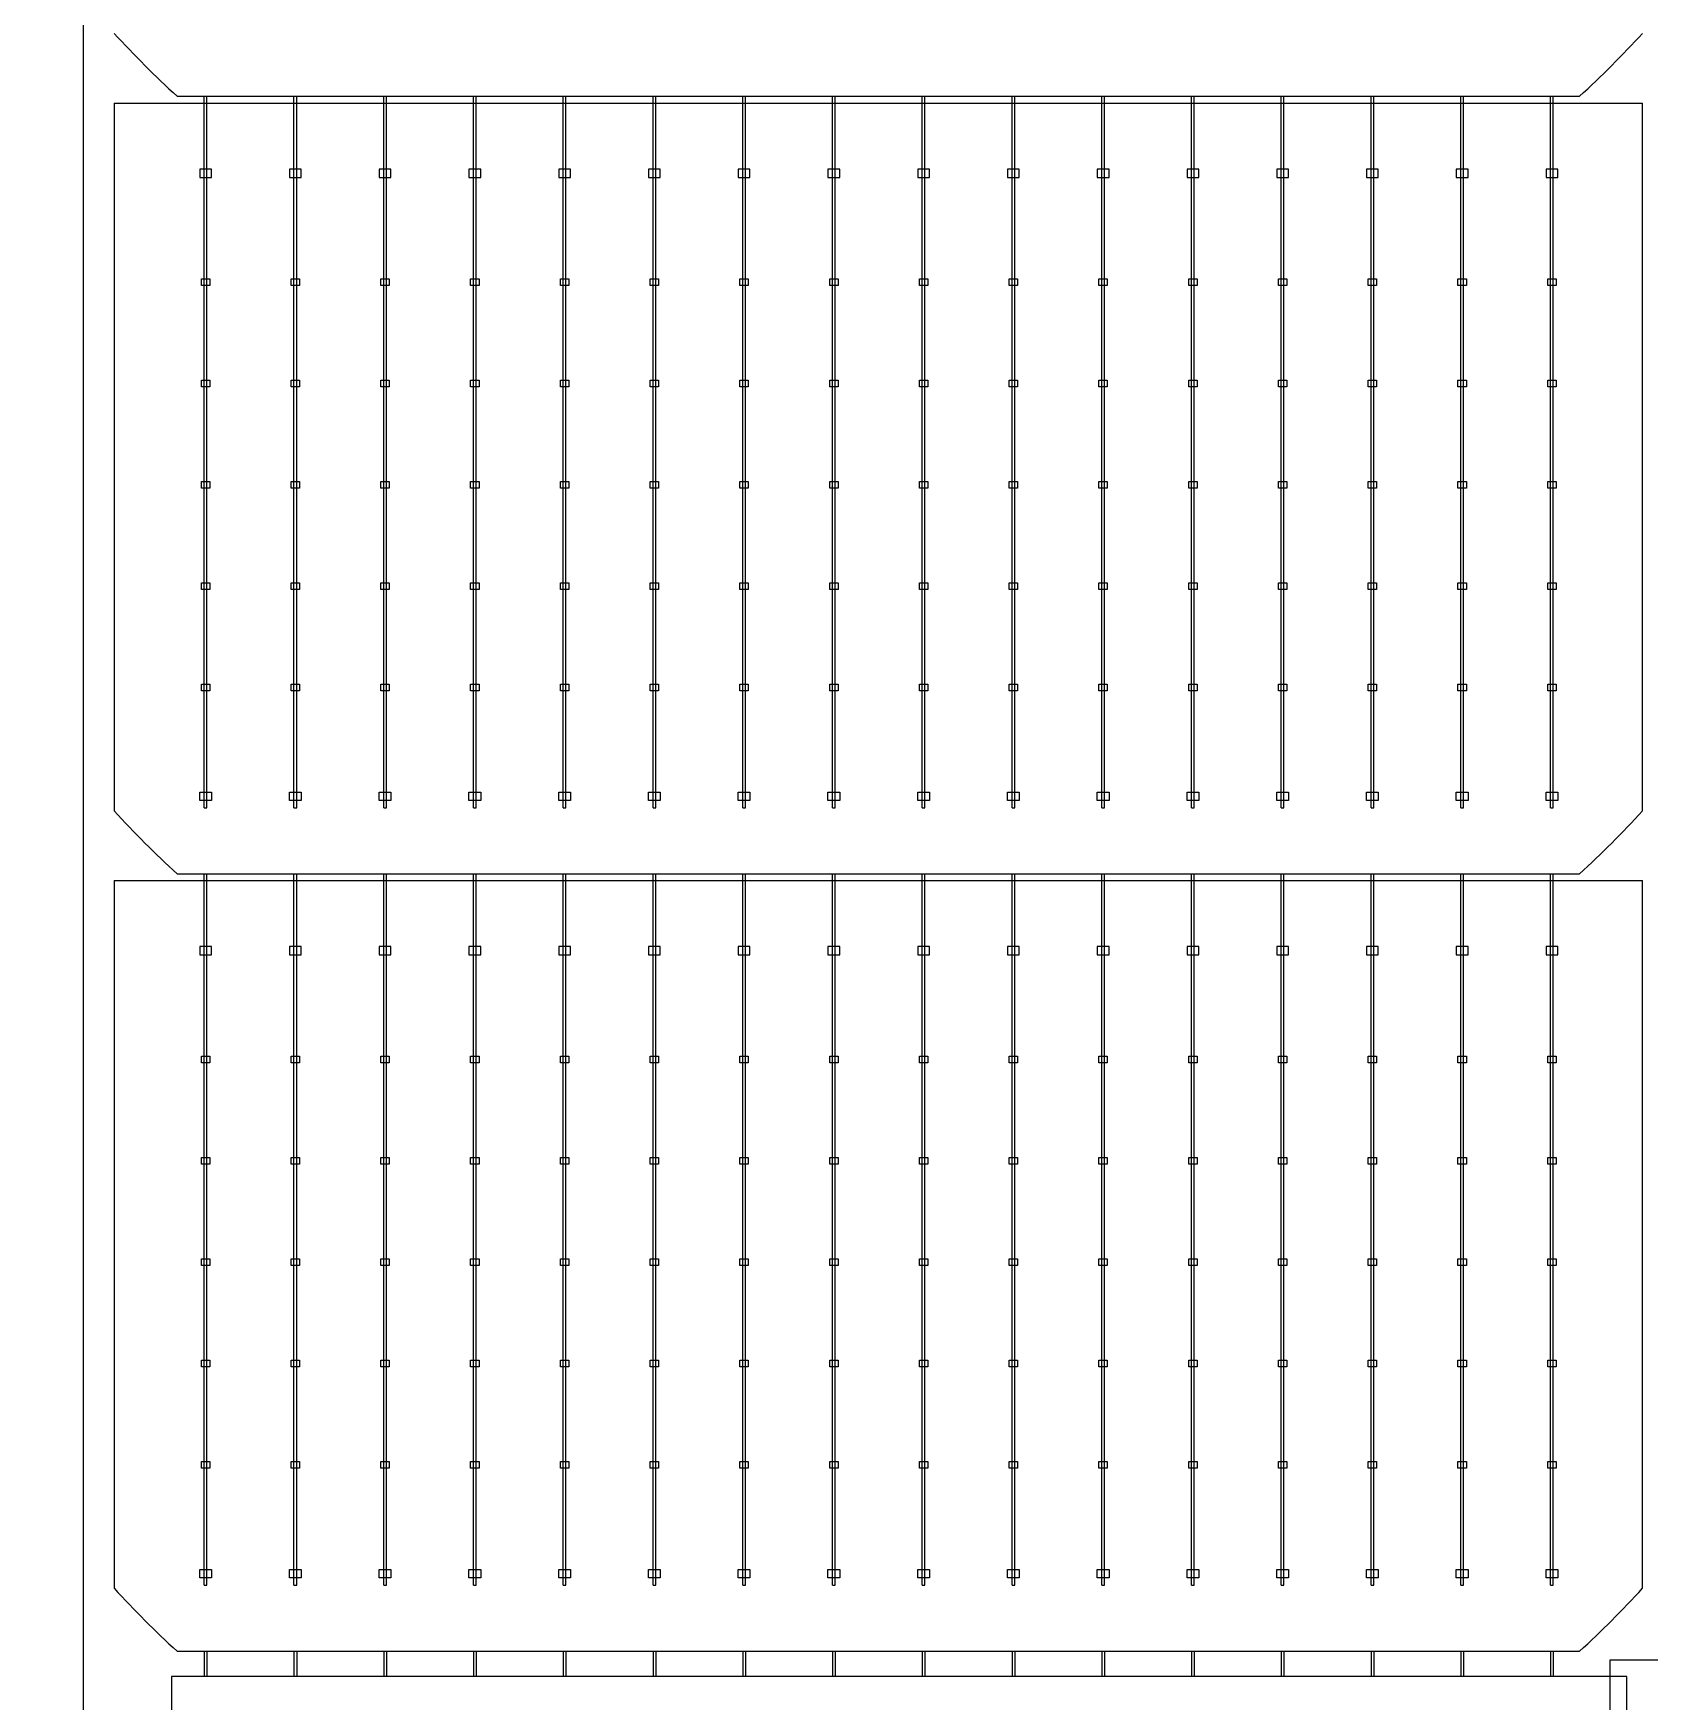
# Model space of a CAD drawing. Header units: millimetres. Extents: x 10297564 to 11610295, y -9287743 to -8409454.
# Drawn here: x 10666944 to 10668490, y -9198274 to -9196679 of the extents above; entities that cross this region are included whole.
import ezdxf

# ---------------------------------------------------------------- set-up
doc = ezdxf.new("R2010")
doc.units = ezdxf.units.MM
doc.header["$LTSCALE"] = 100
doc.layers.add('TEXTLINE', color=1, linetype='Continuous')

# ---------------------------------------------------------------- blocks, each defined once
blk = doc.blocks.new('635W')
for p, q in [((10686095.32, -10025208.66), (10686277.52, -10025208.66)), ((10686106.06, -10025292.66), (10686106.06, -10025207.86)), ((10686106.38, -10025292.66), (10686106.38, -10025207.86)), ((10686116.76, -10025292.66), (10686116.76, -10025207.86)), ((10686117.08, -10025292.66), (10686117.08, -10025207.86)), ((10686127.46, -10025292.66), (10686127.46, -10025207.86)), ((10686127.78, -10025292.66), (10686127.78, -10025207.86)), ((10686138.16, -10025292.66), (10686138.16, -10025207.86)), ((10686138.48, -10025292.66), (10686138.48, -10025207.86)), ((10686148.86, -10025292.66), (10686148.86, -10025207.86)), ((10686149.18, -10025292.66), (10686149.18, -10025207.86)), ((10686159.56, -10025292.66), (10686159.56, -10025207.86)), ((10686159.88, -10025292.66), (10686159.88, -10025207.86)), ((10686170.26, -10025292.66), (10686170.26, -10025207.86)), ((10686170.58, -10025292.66), (10686170.58, -10025207.86)), ((10686180.96, -10025292.66), (10686180.96, -10025207.86)), ((10686181.28, -10025292.66), (10686181.28, -10025207.86)), ((10686191.66, -10025292.66), (10686191.66, -10025207.86)), ((10686191.98, -10025292.66), (10686191.98, -10025207.86)), ((10686202.36, -10025292.66), (10686202.36, -10025207.86)), ((10686202.68, -10025292.66), (10686202.68, -10025207.86)), ((10686213.06, -10025292.66), (10686213.06, -10025207.86)), ((10686213.38, -10025292.66), (10686213.38, -10025207.86)), ((10686223.76, -10025292.66), (10686223.76, -10025207.86)), ((10686224.08, -10025292.66), (10686224.08, -10025207.86)), ((10686234.46, -10025292.66), (10686234.46, -10025207.86)), ((10686234.78, -10025292.66), (10686234.78, -10025207.86)), ((10686245.16, -10025292.66), (10686245.16, -10025207.86)), ((10686245.48, -10025292.66), (10686245.48, -10025207.86)), ((10686255.86, -10025292.66), (10686255.86, -10025207.86)), ((10686256.18, -10025292.66), (10686256.18, -10025207.86)), ((10686266.56, -10025292.66), (10686266.56, -10025207.86)), ((10686266.88, -10025292.66), (10686266.88, -10025207.86)), ((10686106.06, -10025385.34), (10686106.06, -10025300.53)), ((10686106.38, -10025385.34), (10686106.38, -10025300.53)), ((10686116.76, -10025385.34), (10686116.76, -10025300.53)), ((10686117.08, -10025385.34), (10686117.08, -10025300.53)), ((10686127.46, -10025385.34), (10686127.46, -10025300.53)), ((10686127.78, -10025385.34), (10686127.78, -10025300.53)), ((10686138.16, -10025385.34), (10686138.16, -10025300.53)), ((10686138.48, -10025385.34), (10686138.48, -10025300.53)), ((10686148.86, -10025385.34), (10686148.86, -10025300.53)), ((10686149.18, -10025385.34), (10686149.18, -10025300.53)), ((10686159.56, -10025385.34), (10686159.56, -10025300.53)), ((10686159.88, -10025385.34), (10686159.88, -10025300.53)), ((10686170.26, -10025385.34), (10686170.26, -10025300.53)), ((10686170.58, -10025385.34), (10686170.58, -10025300.53)), ((10686180.96, -10025385.34), (10686180.96, -10025300.53)), ((10686181.28, -10025385.34), (10686181.28, -10025300.53)), ((10686191.66, -10025385.34), (10686191.66, -10025300.53)), ((10686191.98, -10025385.34), (10686191.98, -10025300.53)), ((10686202.36, -10025385.34), (10686202.36, -10025300.53)), ((10686202.68, -10025385.34), (10686202.68, -10025300.53)), ((10686213.06, -10025385.34), (10686213.06, -10025300.53)), ((10686213.38, -10025385.34), (10686213.38, -10025300.53)), ((10686223.76, -10025385.34), (10686223.76, -10025300.53)), ((10686224.08, -10025385.34), (10686224.08, -10025300.53)), ((10686234.46, -10025385.34), (10686234.46, -10025300.53)), ((10686234.78, -10025385.34), (10686234.78, -10025300.53)), ((10686245.16, -10025385.34), (10686245.16, -10025300.53)), ((10686245.48, -10025385.34), (10686245.48, -10025300.53)), ((10686255.86, -10025385.34), (10686255.86, -10025300.53)), ((10686256.18, -10025385.34), (10686256.18, -10025300.53)), ((10686266.56, -10025385.34), (10686266.56, -10025300.53)), ((10686266.88, -10025385.34), (10686266.88, -10025300.53)), ((10686095.32, -10025301.34), (10686277.52, -10025301.34)), ((10686106.06, -10025393.21), (10686106.06, -10025396.21)), ((10686106.38, -10025393.21), (10686106.38, -10025396.21)), ((10686116.76, -10025393.21), (10686116.76, -10025396.21)), ((10686117.08, -10025393.21), (10686117.08, -10025396.21)), ((10686127.46, -10025393.21), (10686127.46, -10025396.21)), ((10686127.78, -10025393.21), (10686127.78, -10025396.21)), ((10686138.16, -10025393.21), (10686138.16, -10025396.21)), ((10686138.48, -10025393.21), (10686138.48, -10025396.21)), ((10686148.86, -10025393.21), (10686148.86, -10025396.21)), ((10686149.18, -10025393.21), (10686149.18, -10025396.21)), ((10686159.56, -10025393.21), (10686159.56, -10025396.21)), ((10686159.88, -10025393.21), (10686159.88, -10025396.21)), ((10686170.26, -10025393.21), (10686170.26, -10025396.21)), ((10686170.58, -10025393.21), (10686170.58, -10025396.21)), ((10686180.96, -10025393.21), (10686180.96, -10025396.21)), ((10686181.28, -10025393.21), (10686181.28, -10025396.21)), ((10686191.66, -10025393.21), (10686191.66, -10025396.21)), ((10686191.98, -10025393.21), (10686191.98, -10025396.21)), ((10686202.36, -10025393.21), (10686202.36, -10025396.21)), ((10686202.68, -10025393.21), (10686202.68, -10025396.21)), ((10686213.06, -10025393.21), (10686213.06, -10025396.21)), ((10686213.38, -10025393.21), (10686213.38, -10025396.21)), ((10686223.76, -10025393.21), (10686223.76, -10025396.21)), ((10686224.08, -10025393.21), (10686224.08, -10025396.21)), ((10686234.46, -10025393.21), (10686234.46, -10025396.21)), ((10686234.78, -10025393.21), (10686234.78, -10025396.21)), ((10686245.16, -10025393.21), (10686245.16, -10025396.21)), ((10686245.48, -10025393.21), (10686245.48, -10025396.21)), ((10686255.86, -10025393.21), (10686255.86, -10025396.21)), ((10686256.18, -10025393.21), (10686256.18, -10025396.21)), ((10686266.56, -10025393.21), (10686266.56, -10025396.21)), ((10686266.88, -10025393.21), (10686266.88, -10025396.21)), ((10686106.38, -10025396.21), (10686106.06, -10025396.21)), ((10686117.08, -10025396.21), (10686116.76, -10025396.21)), ((10686127.78, -10025396.21), (10686127.46, -10025396.21)), ((10686138.48, -10025396.21), (10686138.16, -10025396.21)), ((10686149.18, -10025396.21), (10686148.86, -10025396.21)), ((10686159.88, -10025396.21), (10686159.56, -10025396.21)), ((10686170.58, -10025396.21), (10686170.26, -10025396.21)), ((10686181.28, -10025396.21), (10686180.96, -10025396.21)), ((10686191.98, -10025396.21), (10686191.66, -10025396.21)), ((10686202.68, -10025396.21), (10686202.36, -10025396.21)), ((10686213.38, -10025396.21), (10686213.06, -10025396.21)), ((10686224.08, -10025396.21), (10686223.76, -10025396.21)), ((10686234.78, -10025396.21), (10686234.46, -10025396.21)), ((10686245.48, -10025396.21), (10686245.16, -10025396.21)), ((10686256.18, -10025396.21), (10686255.86, -10025396.21)), ((10686266.88, -10025396.21), (10686266.56, -10025396.21))]:
    blk.add_line(p, q)
for points in [[(10686091.67, -10024179.21), (10687200.67, -10024179.21), (10687200.67, -10026619.21), (10686091.67, -10026619.21)], [(10686106.92, -10025217.53), (10686106.92, -10025216.53), (10686105.52, -10025216.53), (10686105.52, -10025217.53)], [(10686117.62, -10025217.53), (10686117.62, -10025216.53), (10686116.22, -10025216.53), (10686116.22, -10025217.53)], [(10686128.32, -10025217.53), (10686128.32, -10025216.53), (10686126.92, -10025216.53), (10686126.92, -10025217.53)], [(10686139.02, -10025217.53), (10686139.02, -10025216.53), (10686137.62, -10025216.53), (10686137.62, -10025217.53)], [(10686149.72, -10025217.53), (10686149.72, -10025216.53), (10686148.32, -10025216.53), (10686148.32, -10025217.53)], [(10686160.42, -10025217.53), (10686160.42, -10025216.53), (10686159.02, -10025216.53), (10686159.02, -10025217.53)], [(10686171.12, -10025217.53), (10686171.12, -10025216.53), (10686169.72, -10025216.53), (10686169.72, -10025217.53)], [(10686181.82, -10025217.53), (10686181.82, -10025216.53), (10686180.42, -10025216.53), (10686180.42, -10025217.53)], [(10686192.52, -10025217.53), (10686192.52, -10025216.53), (10686191.12, -10025216.53), (10686191.12, -10025217.53)], [(10686203.22, -10025217.53), (10686203.22, -10025216.53), (10686201.82, -10025216.53), (10686201.82, -10025217.53)], [(10686213.92, -10025217.53), (10686213.92, -10025216.53), (10686212.52, -10025216.53), (10686212.52, -10025217.53)], [(10686224.62, -10025217.53), (10686224.62, -10025216.53), (10686223.22, -10025216.53), (10686223.22, -10025217.53)], [(10686235.32, -10025217.53), (10686235.32, -10025216.53), (10686233.92, -10025216.53), (10686233.92, -10025217.53)], [(10686246.02, -10025217.53), (10686246.02, -10025216.53), (10686244.62, -10025216.53), (10686244.62, -10025217.53)], [(10686256.72, -10025217.53), (10686256.72, -10025216.53), (10686255.32, -10025216.53), (10686255.32, -10025217.53)], [(10686267.42, -10025217.53), (10686267.42, -10025216.53), (10686266.02, -10025216.53), (10686266.02, -10025217.53)], [(10686105.72, -10025229.6), (10686106.72, -10025229.6), (10686106.72, -10025230.4), (10686105.72, -10025230.4)], [(10686116.42, -10025229.6), (10686117.42, -10025229.6), (10686117.42, -10025230.4), (10686116.42, -10025230.4)], [(10686127.12, -10025229.6), (10686128.12, -10025229.6), (10686128.12, -10025230.4), (10686127.12, -10025230.4)], [(10686137.82, -10025229.6), (10686138.82, -10025229.6), (10686138.82, -10025230.4), (10686137.82, -10025230.4)], [(10686148.52, -10025229.6), (10686149.52, -10025229.6), (10686149.52, -10025230.4), (10686148.52, -10025230.4)], [(10686159.22, -10025229.6), (10686160.22, -10025229.6), (10686160.22, -10025230.4), (10686159.22, -10025230.4)], [(10686169.92, -10025229.6), (10686170.92, -10025229.6), (10686170.92, -10025230.4), (10686169.92, -10025230.4)], [(10686180.62, -10025229.6), (10686181.62, -10025229.6), (10686181.62, -10025230.4), (10686180.62, -10025230.4)], [(10686191.32, -10025229.6), (10686192.32, -10025229.6), (10686192.32, -10025230.4), (10686191.32, -10025230.4)], [(10686202.02, -10025229.6), (10686203.02, -10025229.6), (10686203.02, -10025230.4), (10686202.02, -10025230.4)], [(10686212.72, -10025229.6), (10686213.72, -10025229.6), (10686213.72, -10025230.4), (10686212.72, -10025230.4)], [(10686223.42, -10025229.6), (10686224.42, -10025229.6), (10686224.42, -10025230.4), (10686223.42, -10025230.4)], [(10686234.12, -10025229.6), (10686235.12, -10025229.6), (10686235.12, -10025230.4), (10686234.12, -10025230.4)], [(10686244.82, -10025229.6), (10686245.82, -10025229.6), (10686245.82, -10025230.4), (10686244.82, -10025230.4)], [(10686255.52, -10025229.6), (10686256.52, -10025229.6), (10686256.52, -10025230.4), (10686255.52, -10025230.4)], [(10686266.22, -10025229.6), (10686267.22, -10025229.6), (10686267.22, -10025230.4), (10686266.22, -10025230.4)], [(10686105.72, -10025241.68), (10686106.72, -10025241.68), (10686106.72, -10025242.48), (10686105.72, -10025242.48)], [(10686116.42, -10025241.68), (10686117.42, -10025241.68), (10686117.42, -10025242.48), (10686116.42, -10025242.48)], [(10686127.12, -10025241.68), (10686128.12, -10025241.68), (10686128.12, -10025242.48), (10686127.12, -10025242.48)], [(10686137.82, -10025241.68), (10686138.82, -10025241.68), (10686138.82, -10025242.48), (10686137.82, -10025242.48)], [(10686148.52, -10025241.68), (10686149.52, -10025241.68), (10686149.52, -10025242.48), (10686148.52, -10025242.48)], [(10686159.22, -10025241.68), (10686160.22, -10025241.68), (10686160.22, -10025242.48), (10686159.22, -10025242.48)], [(10686169.92, -10025241.68), (10686170.92, -10025241.68), (10686170.92, -10025242.48), (10686169.92, -10025242.48)], [(10686180.62, -10025241.68), (10686181.62, -10025241.68), (10686181.62, -10025242.48), (10686180.62, -10025242.48)], [(10686191.32, -10025241.68), (10686192.32, -10025241.68), (10686192.32, -10025242.48), (10686191.32, -10025242.48)], [(10686202.02, -10025241.68), (10686203.02, -10025241.68), (10686203.02, -10025242.48), (10686202.02, -10025242.48)], [(10686212.72, -10025241.68), (10686213.72, -10025241.68), (10686213.72, -10025242.48), (10686212.72, -10025242.48)], [(10686223.42, -10025241.68), (10686224.42, -10025241.68), (10686224.42, -10025242.48), (10686223.42, -10025242.48)], [(10686234.12, -10025241.68), (10686235.12, -10025241.68), (10686235.12, -10025242.48), (10686234.12, -10025242.48)], [(10686244.82, -10025241.68), (10686245.82, -10025241.68), (10686245.82, -10025242.48), (10686244.82, -10025242.48)], [(10686255.52, -10025241.68), (10686256.52, -10025241.68), (10686256.52, -10025242.48), (10686255.52, -10025242.48)], [(10686266.22, -10025241.68), (10686267.22, -10025241.68), (10686267.22, -10025242.48), (10686266.22, -10025242.48)], [(10686105.72, -10025253.76), (10686106.72, -10025253.76), (10686106.72, -10025254.56), (10686105.72, -10025254.56)], [(10686116.42, -10025253.76), (10686117.42, -10025253.76), (10686117.42, -10025254.56), (10686116.42, -10025254.56)], [(10686127.12, -10025253.76), (10686128.12, -10025253.76), (10686128.12, -10025254.56), (10686127.12, -10025254.56)], [(10686137.82, -10025253.76), (10686138.82, -10025253.76), (10686138.82, -10025254.56), (10686137.82, -10025254.56)], [(10686148.52, -10025253.76), (10686149.52, -10025253.76), (10686149.52, -10025254.56), (10686148.52, -10025254.56)], [(10686159.22, -10025253.76), (10686160.22, -10025253.76), (10686160.22, -10025254.56), (10686159.22, -10025254.56)], [(10686169.92, -10025253.76), (10686170.92, -10025253.76), (10686170.92, -10025254.56), (10686169.92, -10025254.56)], [(10686180.62, -10025253.76), (10686181.62, -10025253.76), (10686181.62, -10025254.56), (10686180.62, -10025254.56)], [(10686191.32, -10025253.76), (10686192.32, -10025253.76), (10686192.32, -10025254.56), (10686191.32, -10025254.56)], [(10686202.02, -10025253.76), (10686203.02, -10025253.76), (10686203.02, -10025254.56), (10686202.02, -10025254.56)], [(10686212.72, -10025253.76), (10686213.72, -10025253.76), (10686213.72, -10025254.56), (10686212.72, -10025254.56)], [(10686223.42, -10025253.76), (10686224.42, -10025253.76), (10686224.42, -10025254.56), (10686223.42, -10025254.56)], [(10686234.12, -10025253.76), (10686235.12, -10025253.76), (10686235.12, -10025254.56), (10686234.12, -10025254.56)], [(10686244.82, -10025253.76), (10686245.82, -10025253.76), (10686245.82, -10025254.56), (10686244.82, -10025254.56)], [(10686255.52, -10025253.76), (10686256.52, -10025253.76), (10686256.52, -10025254.56), (10686255.52, -10025254.56)], [(10686266.22, -10025253.76), (10686267.22, -10025253.76), (10686267.22, -10025254.56), (10686266.22, -10025254.56)], [(10686105.72, -10025265.84), (10686106.72, -10025265.84), (10686106.72, -10025266.64), (10686105.72, -10025266.64)], [(10686116.42, -10025265.84), (10686117.42, -10025265.84), (10686117.42, -10025266.64), (10686116.42, -10025266.64)], [(10686127.12, -10025265.84), (10686128.12, -10025265.84), (10686128.12, -10025266.64), (10686127.12, -10025266.64)], [(10686137.82, -10025265.84), (10686138.82, -10025265.84), (10686138.82, -10025266.64), (10686137.82, -10025266.64)], [(10686148.52, -10025265.84), (10686149.52, -10025265.84), (10686149.52, -10025266.64), (10686148.52, -10025266.64)], [(10686159.22, -10025265.84), (10686160.22, -10025265.84), (10686160.22, -10025266.64), (10686159.22, -10025266.64)], [(10686169.92, -10025265.84), (10686170.92, -10025265.84), (10686170.92, -10025266.64), (10686169.92, -10025266.64)], [(10686180.62, -10025265.84), (10686181.62, -10025265.84), (10686181.62, -10025266.64), (10686180.62, -10025266.64)], [(10686191.32, -10025265.84), (10686192.32, -10025265.84), (10686192.32, -10025266.64), (10686191.32, -10025266.64)], [(10686202.02, -10025265.84), (10686203.02, -10025265.84), (10686203.02, -10025266.64), (10686202.02, -10025266.64)], [(10686212.72, -10025265.84), (10686213.72, -10025265.84), (10686213.72, -10025266.64), (10686212.72, -10025266.64)], [(10686223.42, -10025265.84), (10686224.42, -10025265.84), (10686224.42, -10025266.64), (10686223.42, -10025266.64)], [(10686234.12, -10025265.84), (10686235.12, -10025265.84), (10686235.12, -10025266.64), (10686234.12, -10025266.64)], [(10686244.82, -10025265.84), (10686245.82, -10025265.84), (10686245.82, -10025266.64), (10686244.82, -10025266.64)], [(10686255.52, -10025265.84), (10686256.52, -10025265.84), (10686256.52, -10025266.64), (10686255.52, -10025266.64)], [(10686266.22, -10025265.84), (10686267.22, -10025265.84), (10686267.22, -10025266.64), (10686266.22, -10025266.64)], [(10686105.72, -10025277.92), (10686106.72, -10025277.92), (10686106.72, -10025278.72), (10686105.72, -10025278.72)], [(10686116.42, -10025277.92), (10686117.42, -10025277.92), (10686117.42, -10025278.72), (10686116.42, -10025278.72)], [(10686127.12, -10025277.92), (10686128.12, -10025277.92), (10686128.12, -10025278.72), (10686127.12, -10025278.72)], [(10686137.82, -10025277.92), (10686138.82, -10025277.92), (10686138.82, -10025278.72), (10686137.82, -10025278.72)], [(10686148.52, -10025277.92), (10686149.52, -10025277.92), (10686149.52, -10025278.72), (10686148.52, -10025278.72)], [(10686159.22, -10025277.92), (10686160.22, -10025277.92), (10686160.22, -10025278.72), (10686159.22, -10025278.72)], [(10686169.92, -10025277.92), (10686170.92, -10025277.92), (10686170.92, -10025278.72), (10686169.92, -10025278.72)], [(10686180.62, -10025277.92), (10686181.62, -10025277.92), (10686181.62, -10025278.72), (10686180.62, -10025278.72)], [(10686191.32, -10025277.92), (10686192.32, -10025277.92), (10686192.32, -10025278.72), (10686191.32, -10025278.72)], [(10686202.02, -10025277.92), (10686203.02, -10025277.92), (10686203.02, -10025278.72), (10686202.02, -10025278.72)], [(10686212.72, -10025277.92), (10686213.72, -10025277.92), (10686213.72, -10025278.72), (10686212.72, -10025278.72)], [(10686223.42, -10025277.92), (10686224.42, -10025277.92), (10686224.42, -10025278.72), (10686223.42, -10025278.72)], [(10686234.12, -10025277.92), (10686235.12, -10025277.92), (10686235.12, -10025278.72), (10686234.12, -10025278.72)], [(10686244.82, -10025277.92), (10686245.82, -10025277.92), (10686245.82, -10025278.72), (10686244.82, -10025278.72)], [(10686255.52, -10025277.92), (10686256.52, -10025277.92), (10686256.52, -10025278.72), (10686255.52, -10025278.72)], [(10686266.22, -10025277.92), (10686267.22, -10025277.92), (10686267.22, -10025278.72), (10686266.22, -10025278.72)], [(10686106.92, -10025290.79), (10686106.92, -10025291.79), (10686105.52, -10025291.79), (10686105.52, -10025290.79)], [(10686117.62, -10025290.79), (10686117.62, -10025291.79), (10686116.22, -10025291.79), (10686116.22, -10025290.79)], [(10686128.32, -10025290.79), (10686128.32, -10025291.79), (10686126.92, -10025291.79), (10686126.92, -10025290.79)], [(10686139.02, -10025290.79), (10686139.02, -10025291.79), (10686137.62, -10025291.79), (10686137.62, -10025290.79)], [(10686149.72, -10025290.79), (10686149.72, -10025291.79), (10686148.32, -10025291.79), (10686148.32, -10025290.79)], [(10686160.42, -10025290.79), (10686160.42, -10025291.79), (10686159.02, -10025291.79), (10686159.02, -10025290.79)], [(10686171.12, -10025290.79), (10686171.12, -10025291.79), (10686169.72, -10025291.79), (10686169.72, -10025290.79)], [(10686181.82, -10025290.79), (10686181.82, -10025291.79), (10686180.42, -10025291.79), (10686180.42, -10025290.79)], [(10686192.52, -10025290.79), (10686192.52, -10025291.79), (10686191.12, -10025291.79), (10686191.12, -10025290.79)], [(10686203.22, -10025290.79), (10686203.22, -10025291.79), (10686201.82, -10025291.79), (10686201.82, -10025290.79)], [(10686213.92, -10025290.79), (10686213.92, -10025291.79), (10686212.52, -10025291.79), (10686212.52, -10025290.79)], [(10686224.62, -10025290.79), (10686224.62, -10025291.79), (10686223.22, -10025291.79), (10686223.22, -10025290.79)], [(10686235.32, -10025290.79), (10686235.32, -10025291.79), (10686233.92, -10025291.79), (10686233.92, -10025290.79)], [(10686246.02, -10025290.79), (10686246.02, -10025291.79), (10686244.62, -10025291.79), (10686244.62, -10025290.79)], [(10686256.72, -10025290.79), (10686256.72, -10025291.79), (10686255.32, -10025291.79), (10686255.32, -10025290.79)], [(10686267.42, -10025290.79), (10686267.42, -10025291.79), (10686266.02, -10025291.79), (10686266.02, -10025290.79)], [(10686106.92, -10025310.21), (10686106.92, -10025309.21), (10686105.52, -10025309.21), (10686105.52, -10025310.21)], [(10686117.62, -10025310.21), (10686117.62, -10025309.21), (10686116.22, -10025309.21), (10686116.22, -10025310.21)], [(10686128.32, -10025310.21), (10686128.32, -10025309.21), (10686126.92, -10025309.21), (10686126.92, -10025310.21)], [(10686139.02, -10025310.21), (10686139.02, -10025309.21), (10686137.62, -10025309.21), (10686137.62, -10025310.21)], [(10686149.72, -10025310.21), (10686149.72, -10025309.21), (10686148.32, -10025309.21), (10686148.32, -10025310.21)], [(10686160.42, -10025310.21), (10686160.42, -10025309.21), (10686159.02, -10025309.21), (10686159.02, -10025310.21)], [(10686171.12, -10025310.21), (10686171.12, -10025309.21), (10686169.72, -10025309.21), (10686169.72, -10025310.21)], [(10686181.82, -10025310.21), (10686181.82, -10025309.21), (10686180.42, -10025309.21), (10686180.42, -10025310.21)], [(10686192.52, -10025310.21), (10686192.52, -10025309.21), (10686191.12, -10025309.21), (10686191.12, -10025310.21)], [(10686203.22, -10025310.21), (10686203.22, -10025309.21), (10686201.82, -10025309.21), (10686201.82, -10025310.21)], [(10686213.92, -10025310.21), (10686213.92, -10025309.21), (10686212.52, -10025309.21), (10686212.52, -10025310.21)], [(10686224.62, -10025310.21), (10686224.62, -10025309.21), (10686223.22, -10025309.21), (10686223.22, -10025310.21)], [(10686235.32, -10025310.21), (10686235.32, -10025309.21), (10686233.92, -10025309.21), (10686233.92, -10025310.21)], [(10686246.02, -10025310.21), (10686246.02, -10025309.21), (10686244.62, -10025309.21), (10686244.62, -10025310.21)], [(10686256.72, -10025310.21), (10686256.72, -10025309.21), (10686255.32, -10025309.21), (10686255.32, -10025310.21)], [(10686267.42, -10025310.21), (10686267.42, -10025309.21), (10686266.02, -10025309.21), (10686266.02, -10025310.21)], [(10686105.72, -10025322.28), (10686106.72, -10025322.28), (10686106.72, -10025323.08), (10686105.72, -10025323.08)], [(10686116.42, -10025322.28), (10686117.42, -10025322.28), (10686117.42, -10025323.08), (10686116.42, -10025323.08)], [(10686127.12, -10025322.28), (10686128.12, -10025322.28), (10686128.12, -10025323.08), (10686127.12, -10025323.08)], [(10686137.82, -10025322.28), (10686138.82, -10025322.28), (10686138.82, -10025323.08), (10686137.82, -10025323.08)], [(10686148.52, -10025322.28), (10686149.52, -10025322.28), (10686149.52, -10025323.08), (10686148.52, -10025323.08)], [(10686159.22, -10025322.28), (10686160.22, -10025322.28), (10686160.22, -10025323.08), (10686159.22, -10025323.08)], [(10686169.92, -10025322.28), (10686170.92, -10025322.28), (10686170.92, -10025323.08), (10686169.92, -10025323.08)], [(10686180.62, -10025322.28), (10686181.62, -10025322.28), (10686181.62, -10025323.08), (10686180.62, -10025323.08)], [(10686191.32, -10025322.28), (10686192.32, -10025322.28), (10686192.32, -10025323.08), (10686191.32, -10025323.08)], [(10686202.02, -10025322.28), (10686203.02, -10025322.28), (10686203.02, -10025323.08), (10686202.02, -10025323.08)], [(10686212.72, -10025322.28), (10686213.72, -10025322.28), (10686213.72, -10025323.08), (10686212.72, -10025323.08)], [(10686223.42, -10025322.28), (10686224.42, -10025322.28), (10686224.42, -10025323.08), (10686223.42, -10025323.08)], [(10686234.12, -10025322.28), (10686235.12, -10025322.28), (10686235.12, -10025323.08), (10686234.12, -10025323.08)], [(10686244.82, -10025322.28), (10686245.82, -10025322.28), (10686245.82, -10025323.08), (10686244.82, -10025323.08)], [(10686255.52, -10025322.28), (10686256.52, -10025322.28), (10686256.52, -10025323.08), (10686255.52, -10025323.08)], [(10686266.22, -10025322.28), (10686267.22, -10025322.28), (10686267.22, -10025323.08), (10686266.22, -10025323.08)], [(10686105.72, -10025334.36), (10686106.72, -10025334.36), (10686106.72, -10025335.16), (10686105.72, -10025335.16)], [(10686116.42, -10025334.36), (10686117.42, -10025334.36), (10686117.42, -10025335.16), (10686116.42, -10025335.16)], [(10686127.12, -10025334.36), (10686128.12, -10025334.36), (10686128.12, -10025335.16), (10686127.12, -10025335.16)], [(10686137.82, -10025334.36), (10686138.82, -10025334.36), (10686138.82, -10025335.16), (10686137.82, -10025335.16)], [(10686148.52, -10025334.36), (10686149.52, -10025334.36), (10686149.52, -10025335.16), (10686148.52, -10025335.16)], [(10686159.22, -10025334.36), (10686160.22, -10025334.36), (10686160.22, -10025335.16), (10686159.22, -10025335.16)], [(10686169.92, -10025334.36), (10686170.92, -10025334.36), (10686170.92, -10025335.16), (10686169.92, -10025335.16)], [(10686180.62, -10025334.36), (10686181.62, -10025334.36), (10686181.62, -10025335.16), (10686180.62, -10025335.16)], [(10686191.32, -10025334.36), (10686192.32, -10025334.36), (10686192.32, -10025335.16), (10686191.32, -10025335.16)], [(10686202.02, -10025334.36), (10686203.02, -10025334.36), (10686203.02, -10025335.16), (10686202.02, -10025335.16)], [(10686212.72, -10025334.36), (10686213.72, -10025334.36), (10686213.72, -10025335.16), (10686212.72, -10025335.16)], [(10686223.42, -10025334.36), (10686224.42, -10025334.36), (10686224.42, -10025335.16), (10686223.42, -10025335.16)], [(10686234.12, -10025334.36), (10686235.12, -10025334.36), (10686235.12, -10025335.16), (10686234.12, -10025335.16)], [(10686244.82, -10025334.36), (10686245.82, -10025334.36), (10686245.82, -10025335.16), (10686244.82, -10025335.16)], [(10686255.52, -10025334.36), (10686256.52, -10025334.36), (10686256.52, -10025335.16), (10686255.52, -10025335.16)], [(10686266.22, -10025334.36), (10686267.22, -10025334.36), (10686267.22, -10025335.16), (10686266.22, -10025335.16)], [(10686105.72, -10025346.44), (10686106.72, -10025346.44), (10686106.72, -10025347.24), (10686105.72, -10025347.24)], [(10686116.42, -10025346.44), (10686117.42, -10025346.44), (10686117.42, -10025347.24), (10686116.42, -10025347.24)], [(10686127.12, -10025346.44), (10686128.12, -10025346.44), (10686128.12, -10025347.24), (10686127.12, -10025347.24)], [(10686137.82, -10025346.44), (10686138.82, -10025346.44), (10686138.82, -10025347.24), (10686137.82, -10025347.24)], [(10686148.52, -10025346.44), (10686149.52, -10025346.44), (10686149.52, -10025347.24), (10686148.52, -10025347.24)], [(10686159.22, -10025346.44), (10686160.22, -10025346.44), (10686160.22, -10025347.24), (10686159.22, -10025347.24)], [(10686169.92, -10025346.44), (10686170.92, -10025346.44), (10686170.92, -10025347.24), (10686169.92, -10025347.24)], [(10686180.62, -10025346.44), (10686181.62, -10025346.44), (10686181.62, -10025347.24), (10686180.62, -10025347.24)], [(10686191.32, -10025346.44), (10686192.32, -10025346.44), (10686192.32, -10025347.24), (10686191.32, -10025347.24)], [(10686202.02, -10025346.44), (10686203.02, -10025346.44), (10686203.02, -10025347.24), (10686202.02, -10025347.24)], [(10686212.72, -10025346.44), (10686213.72, -10025346.44), (10686213.72, -10025347.24), (10686212.72, -10025347.24)], [(10686223.42, -10025346.44), (10686224.42, -10025346.44), (10686224.42, -10025347.24), (10686223.42, -10025347.24)], [(10686234.12, -10025346.44), (10686235.12, -10025346.44), (10686235.12, -10025347.24), (10686234.12, -10025347.24)], [(10686244.82, -10025346.44), (10686245.82, -10025346.44), (10686245.82, -10025347.24), (10686244.82, -10025347.24)], [(10686255.52, -10025346.44), (10686256.52, -10025346.44), (10686256.52, -10025347.24), (10686255.52, -10025347.24)], [(10686266.22, -10025346.44), (10686267.22, -10025346.44), (10686267.22, -10025347.24), (10686266.22, -10025347.24)], [(10686105.72, -10025358.52), (10686106.72, -10025358.52), (10686106.72, -10025359.32), (10686105.72, -10025359.32)], [(10686116.42, -10025358.52), (10686117.42, -10025358.52), (10686117.42, -10025359.32), (10686116.42, -10025359.32)], [(10686127.12, -10025358.52), (10686128.12, -10025358.52), (10686128.12, -10025359.32), (10686127.12, -10025359.32)], [(10686137.82, -10025358.52), (10686138.82, -10025358.52), (10686138.82, -10025359.32), (10686137.82, -10025359.32)], [(10686148.52, -10025358.52), (10686149.52, -10025358.52), (10686149.52, -10025359.32), (10686148.52, -10025359.32)], [(10686159.22, -10025358.52), (10686160.22, -10025358.52), (10686160.22, -10025359.32), (10686159.22, -10025359.32)], [(10686169.92, -10025358.52), (10686170.92, -10025358.52), (10686170.92, -10025359.32), (10686169.92, -10025359.32)], [(10686180.62, -10025358.52), (10686181.62, -10025358.52), (10686181.62, -10025359.32), (10686180.62, -10025359.32)], [(10686191.32, -10025358.52), (10686192.32, -10025358.52), (10686192.32, -10025359.32), (10686191.32, -10025359.32)], [(10686202.02, -10025358.52), (10686203.02, -10025358.52), (10686203.02, -10025359.32), (10686202.02, -10025359.32)], [(10686212.72, -10025358.52), (10686213.72, -10025358.52), (10686213.72, -10025359.32), (10686212.72, -10025359.32)], [(10686223.42, -10025358.52), (10686224.42, -10025358.52), (10686224.42, -10025359.32), (10686223.42, -10025359.32)], [(10686234.12, -10025358.52), (10686235.12, -10025358.52), (10686235.12, -10025359.32), (10686234.12, -10025359.32)], [(10686244.82, -10025358.52), (10686245.82, -10025358.52), (10686245.82, -10025359.32), (10686244.82, -10025359.32)], [(10686255.52, -10025358.52), (10686256.52, -10025358.52), (10686256.52, -10025359.32), (10686255.52, -10025359.32)], [(10686266.22, -10025358.52), (10686267.22, -10025358.52), (10686267.22, -10025359.32), (10686266.22, -10025359.32)], [(10686105.72, -10025370.6), (10686106.72, -10025370.6), (10686106.72, -10025371.4), (10686105.72, -10025371.4)], [(10686116.42, -10025370.6), (10686117.42, -10025370.6), (10686117.42, -10025371.4), (10686116.42, -10025371.4)], [(10686127.12, -10025370.6), (10686128.12, -10025370.6), (10686128.12, -10025371.4), (10686127.12, -10025371.4)], [(10686137.82, -10025370.6), (10686138.82, -10025370.6), (10686138.82, -10025371.4), (10686137.82, -10025371.4)], [(10686148.52, -10025370.6), (10686149.52, -10025370.6), (10686149.52, -10025371.4), (10686148.52, -10025371.4)], [(10686159.22, -10025370.6), (10686160.22, -10025370.6), (10686160.22, -10025371.4), (10686159.22, -10025371.4)], [(10686169.92, -10025370.6), (10686170.92, -10025370.6), (10686170.92, -10025371.4), (10686169.92, -10025371.4)], [(10686180.62, -10025370.6), (10686181.62, -10025370.6), (10686181.62, -10025371.4), (10686180.62, -10025371.4)], [(10686191.32, -10025370.6), (10686192.32, -10025370.6), (10686192.32, -10025371.4), (10686191.32, -10025371.4)], [(10686202.02, -10025370.6), (10686203.02, -10025370.6), (10686203.02, -10025371.4), (10686202.02, -10025371.4)], [(10686212.72, -10025370.6), (10686213.72, -10025370.6), (10686213.72, -10025371.4), (10686212.72, -10025371.4)], [(10686223.42, -10025370.6), (10686224.42, -10025370.6), (10686224.42, -10025371.4), (10686223.42, -10025371.4)], [(10686234.12, -10025370.6), (10686235.12, -10025370.6), (10686235.12, -10025371.4), (10686234.12, -10025371.4)], [(10686244.82, -10025370.6), (10686245.82, -10025370.6), (10686245.82, -10025371.4), (10686244.82, -10025371.4)], [(10686255.52, -10025370.6), (10686256.52, -10025370.6), (10686256.52, -10025371.4), (10686255.52, -10025371.4)], [(10686266.22, -10025370.6), (10686267.22, -10025370.6), (10686267.22, -10025371.4), (10686266.22, -10025371.4)], [(10686106.92, -10025383.47), (10686106.92, -10025384.47), (10686105.52, -10025384.47), (10686105.52, -10025383.47)], [(10686117.62, -10025383.47), (10686117.62, -10025384.47), (10686116.22, -10025384.47), (10686116.22, -10025383.47)], [(10686128.32, -10025383.47), (10686128.32, -10025384.47), (10686126.92, -10025384.47), (10686126.92, -10025383.47)], [(10686139.02, -10025383.47), (10686139.02, -10025384.47), (10686137.62, -10025384.47), (10686137.62, -10025383.47)], [(10686149.72, -10025383.47), (10686149.72, -10025384.47), (10686148.32, -10025384.47), (10686148.32, -10025383.47)], [(10686160.42, -10025383.47), (10686160.42, -10025384.47), (10686159.02, -10025384.47), (10686159.02, -10025383.47)], [(10686171.12, -10025383.47), (10686171.12, -10025384.47), (10686169.72, -10025384.47), (10686169.72, -10025383.47)], [(10686181.82, -10025383.47), (10686181.82, -10025384.47), (10686180.42, -10025384.47), (10686180.42, -10025383.47)], [(10686192.52, -10025383.47), (10686192.52, -10025384.47), (10686191.12, -10025384.47), (10686191.12, -10025383.47)], [(10686203.22, -10025383.47), (10686203.22, -10025384.47), (10686201.82, -10025384.47), (10686201.82, -10025383.47)], [(10686213.92, -10025383.47), (10686213.92, -10025384.47), (10686212.52, -10025384.47), (10686212.52, -10025383.47)], [(10686224.62, -10025383.47), (10686224.62, -10025384.47), (10686223.22, -10025384.47), (10686223.22, -10025383.47)], [(10686235.32, -10025383.47), (10686235.32, -10025384.47), (10686233.92, -10025384.47), (10686233.92, -10025383.47)], [(10686246.02, -10025383.47), (10686246.02, -10025384.47), (10686244.62, -10025384.47), (10686244.62, -10025383.47)], [(10686256.72, -10025383.47), (10686256.72, -10025384.47), (10686255.32, -10025384.47), (10686255.32, -10025383.47)], [(10686267.42, -10025383.47), (10686267.42, -10025384.47), (10686266.02, -10025384.47), (10686266.02, -10025383.47)], [(10686282.67, -10025404.21), (10686273.67, -10025404.21), (10686273.67, -10025394.21), (10686282.67, -10025394.21)], [(10686275.67, -10025396.21), (10686102.17, -10025396.21), (10686102.17, -10025402.21), (10686275.67, -10025402.21)]]:
    blk.add_lwpolyline(points, close=True)
for points in [[(10686095.32, -10025208.66), (10686095.32, -10025293.03)], [(10686102.83, -10025207.86), (10686270.02, -10025207.86)], [(10686277.52, -10025293.03), (10686277.52, -10025208.66)], [(10686106.06, -10025292.66), (10686106.38, -10025292.66)], [(10686116.76, -10025292.66), (10686117.08, -10025292.66)], [(10686127.46, -10025292.66), (10686127.78, -10025292.66)], [(10686138.16, -10025292.66), (10686138.48, -10025292.66)], [(10686148.86, -10025292.66), (10686149.18, -10025292.66)], [(10686159.56, -10025292.66), (10686159.88, -10025292.66)], [(10686170.26, -10025292.66), (10686170.58, -10025292.66)], [(10686180.96, -10025292.66), (10686181.28, -10025292.66)], [(10686191.66, -10025292.66), (10686191.98, -10025292.66)], [(10686202.36, -10025292.66), (10686202.68, -10025292.66)], [(10686213.06, -10025292.66), (10686213.38, -10025292.66)], [(10686223.76, -10025292.66), (10686224.08, -10025292.66)], [(10686234.46, -10025292.66), (10686234.78, -10025292.66)], [(10686245.16, -10025292.66), (10686245.48, -10025292.66)], [(10686255.86, -10025292.66), (10686256.18, -10025292.66)], [(10686266.56, -10025292.66), (10686266.88, -10025292.66)], [(10686102.83, -10025300.54), (10686270.02, -10025300.54)], [(10686095.32, -10025301.34), (10686095.32, -10025385.71)], [(10686277.52, -10025385.71), (10686277.52, -10025301.34)], [(10686106.06, -10025385.34), (10686106.38, -10025385.34)], [(10686116.76, -10025385.34), (10686117.08, -10025385.34)], [(10686127.46, -10025385.34), (10686127.78, -10025385.34)], [(10686138.16, -10025385.34), (10686138.48, -10025385.34)], [(10686148.86, -10025385.34), (10686149.18, -10025385.34)], [(10686159.56, -10025385.34), (10686159.88, -10025385.34)], [(10686170.26, -10025385.34), (10686170.58, -10025385.34)], [(10686180.96, -10025385.34), (10686181.28, -10025385.34)], [(10686191.66, -10025385.34), (10686191.98, -10025385.34)], [(10686202.36, -10025385.34), (10686202.68, -10025385.34)], [(10686213.06, -10025385.34), (10686213.38, -10025385.34)], [(10686223.76, -10025385.34), (10686224.08, -10025385.34)], [(10686234.46, -10025385.34), (10686234.78, -10025385.34)], [(10686245.16, -10025385.34), (10686245.48, -10025385.34)], [(10686255.86, -10025385.34), (10686256.18, -10025385.34)], [(10686266.56, -10025385.34), (10686266.88, -10025385.34)], [(10686102.83, -10025393.21), (10686270.02, -10025393.21)]]:
    blk.add_lwpolyline(points)
for centre, start, end in [((10686186.32, -10025116.86), 222.5369, 227.4631), ((10686186.52, -10025116.86), 312.5369, 317.4631), ((10686186.32, -10025209.54), 222.5369, 227.4631), ((10686186.52, -10025209.54), 312.5369, 317.4631), ((10686186.32, -10025302.21), 222.5369, 227.4631), ((10686186.52, -10025302.21), 312.5369, 317.4631)]:
    blk.add_arc(centre, 123.5, start, end)

msp = doc.modelspace()

# ---------------------------------------------------------------- wipeouts: each hides what was drawn before it
at = {"linetype": 'ByBlock'}
msp.add_wipeout([(10661157.3, -9184124), (10708842.1, -9184124), (10708842.1, -9214922.7), (10661157.3, -9214922.7)], dxfattribs=at).dxf.layer = 'TEXTLINE'

# ---------------------------------------------------------------- next in the draw order: block references
at = {"linetype": 'Continuous', "xscale": 8.019360487611644, "yscale": 8.019360487611644, "zscale": 8.019360487611644}
msp.add_blockref('635W', (-75028629, 71199016.2), dxfattribs=at)

doc.saveas('drawing.dxf')
